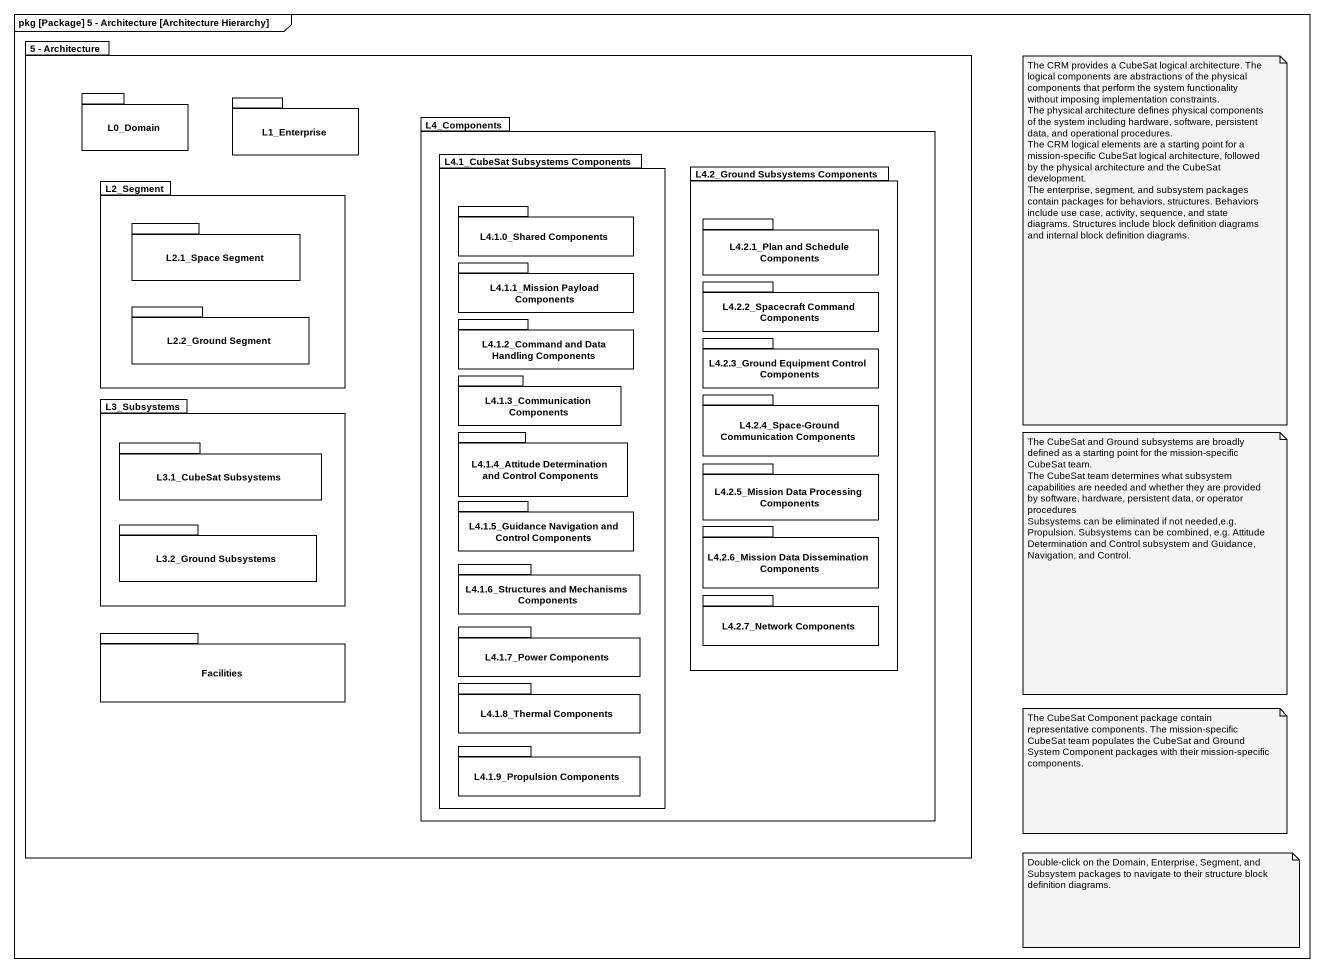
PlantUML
@startuml
mainframe pkg [Package] 5 - Architecture [Architecture Hierarchy]
package "5 - Architecture" as p5_Architecture {
  package L0_Domain {
  }
  package L1_Enterprise {
  }
  package L4_Components {
    package "L4.1_CubeSat Subsystems Components" as L4_1_CubeSat_Subsystems {
      package "L4.1.0_Shared Components" as L4_1_0_Shared_Components {
      }
      package "L4.1.1_Mission Payload Components" as L4_1_1_Mission_Payload {
      }
      package "L4.1.2_Command and Data Handling Components" as L4_1_2_Command_and_Data {
      }
      package "L4.1.3_Communication Components" as L4_1_3_Communication {
      }
      package "L4.1.4_Attitude Determination and Control Components" as L4_1_4_Attitude {
      }
      package "L4.1.5_Guidance Navigation and Control Components" as L4_1_5_Guidance_Navigation {
      }
      package "L4.1.6_Structures and Mechanisms Components" as L4_1_6_Structures_and {
      }
      package "L4.1.7_Power Components" as L4_1_7_Power_Components {
      }
      package "L4.1.8_Thermal Components" as L4_1_8_Thermal_Components {
      }
      package "L4.1.9_Propulsion Components" as L4_1_9_Propulsion_Components {
      }
    }
    package "L4.2_Ground Subsystems Components" as L4_2_Ground_Subsystems {
      package "L4.2.1_Plan and Schedule Components" as L4_2_1_Plan_and_Schedule {
      }
      package "L4.2.2_Spacecraft Command Components" as L4_2_2_Spacecraft_Command {
      }
      package "L4.2.3_Ground Equipment Control Components" as L4_2_3_Ground_Equipment {
      }
      package "L4.2.4_Space-Ground Communication Components" as L4_2_4_Space_Ground {
      }
      package "L4.2.5_Mission Data Processing Components" as L4_2_5_Mission_Data {
      }
      package "L4.2.6_Mission Data Dissemination Components" as L4_2_6_Mission_Data {
      }
      package "L4.2.7_Network Components" as L4_2_7_Network_Components {
      }
    }
  }
  package L2_Segment {
    package "L2.1_Space Segment" as L2_1_Space_Segment {
    }
    package "L2.2_Ground Segment" as L2_2_Ground_Segment {
    }
  }
  package L3_Subsystems {
    package "L3.1_CubeSat Subsystems" as L3_1_CubeSat_Subsystems {
    }
    package "L3.2_Ground Subsystems" as L3_2_Ground_Subsystems {
    }
  }
  package Facilities {
  }
}
note as N1
  The CRM provides a CubeSat logical architecture. The logical components are abstractions of the physical components that perform the system functionality without imposing implementation constraints.
  The physical architecture defines physical components of the system including hardware, software, persistent data, and operational procedures.
  The CRM logical elements are a starting point for a mission-specific CubeSat logical architecture, followed by the physical architecture and the CubeSat development.
  The enterprise, segment, and subsystem packages contain packages for behaviors, structures. Behaviors include use case, activity, sequence, and state diagrams. Structures include block definition diagrams and internal block definition diagrams.
end note
note as N2
  The CubeSat and Ground subsystems are broadly defined as a starting point for the mission-specific CubeSat team.
  The CubeSat team determines what subsystem capabilities are needed and whether they are provided by software, hardware, persistent data, or operator procedures
  Subsystems can be eliminated if not needed,e.g. Propulsion. Subsystems can be combined, e.g. Attitude Determination and Control subsystem and Guidance, Navigation, and Control.
end note
note as N3
  The CubeSat Component package contain representative components. The mission-specific CubeSat team populates the CubeSat and Ground System Component packages with their mission-specific components.
end note
note as N4
  Double-click on the Domain, Enterprise, Segment, and Subsystem packages to navigate to their structure block definition diagrams.
end note
@enduml
